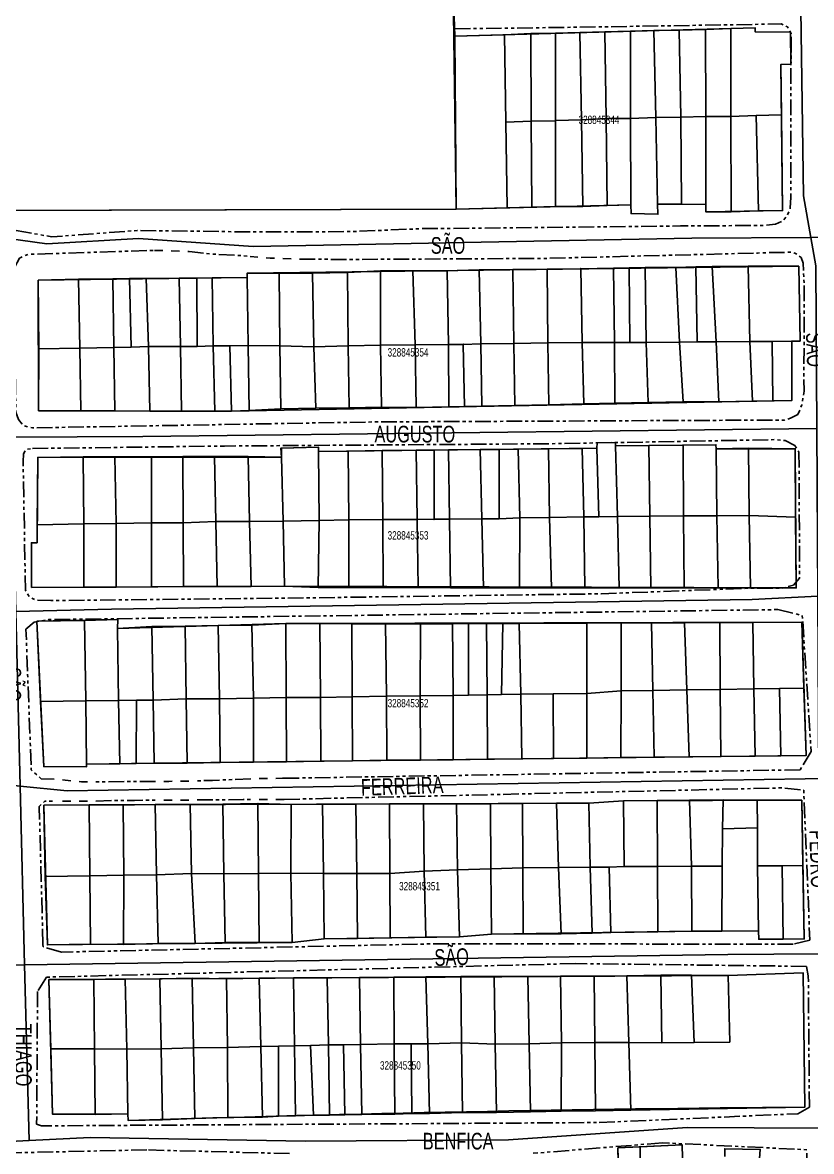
# Model space of a CAD drawing. Extents: x 203614 to 206284, y 4847494 to 4848495.
# Drawn here: x 204836.8 to 205025.8, y 4847964.4 to 4848234.8 of the extents above; entities that cross this region are included whole.
import ezdxf

# ---------------------------------------------------------------- set-up
doc = ezdxf.new("R2010")
doc.units = 0
doc.header["$LTSCALE"] = 1.5
doc.header["$MEASUREMENT"] = 0
doc.linetypes.add('PHANTOMX2', pattern=[5, 2.5, -0.5, 0.5, -0.5, 0.5, -0.5])
for name, color, linetype in [('CD-MALHA-LOTES', 40, 'CONTINUOUS'), ('CD_TXT_QUADRA', 7, 'CONTINUOUS'), ('RU-QUADRAS', 210, 'CONTINUOUS'), ('SV-EIXO-RUA-N-PAV', 6, 'CONTINUOUS'), ('SV-RUA-NAO-PAV-S-GUIA-C-GUIA', 7, 'PHANTOMX2'), ('SV-TXT-RUA-N-PAV-S-GUIA-C-GUIA', 7, 'CONTINUOUS')]:
    doc.layers.add(name, color=color, linetype=linetype)
doc.styles.add('ARIAL', font='ARIAL.TTF')

msp = doc.modelspace()

# ---------------------------------------------------------------- linework, layer by layer
at = {"layer": 'CD-MALHA-LOTES'}
for p, q in [((204939.99, 4848242.94), (204940.38, 4848231.6)), ((204988.09, 4848232.96), (204982.46, 4848232.78)), ((204988.09, 4848232.96), (204994.18, 4848232.99)), ((204988.52, 4848212.08), (204988.09, 4848232.96)), ((205000.43, 4848233.2), (204994.18, 4848232.99)), ((204994.18, 4848232.99), (204994.51, 4848212.17)), ((205006.54, 4848233.4), (205000.43, 4848233.2)), ((205000.43, 4848233.2), (205000.56, 4848212.35)), ((205006.52, 4848212.35), (205006.54, 4848233.4)), ((205012.34, 4848233.6), (205006.54, 4848233.4)), ((205012.37, 4848232.6), (205012.34, 4848233.6)), ((204952.28, 4848231.9), (204940.38, 4848231.6)), ((204940.38, 4848231.6), (204940.69, 4848190.13)), ((204958.57, 4848232.26), (204952.28, 4848231.9)), ((204952.59, 4848210.98), (204952.28, 4848231.9)), ((204964.54, 4848232.34), (204958.57, 4848232.26)), ((204958.57, 4848232.26), (204958.66, 4848211.2)), ((204970.34, 4848232.43), (204964.54, 4848232.34)), ((204964.54, 4848211.37), (204964.54, 4848232.34)), ((204976.36, 4848232.6), (204970.34, 4848232.43)), ((204970.34, 4848232.43), (204970.75, 4848211.51)), ((204982.46, 4848232.78), (204976.36, 4848232.6)), ((204976.36, 4848232.6), (204976.67, 4848211.83)), ((204982.46, 4848232.78), (204982.46, 4848211.9)), ((205020.79, 4848232.55), (205012.37, 4848232.6)), ((205020.94, 4848224.85), (205020.79, 4848232.55)), ((205018.53, 4848224.83), (205020.94, 4848224.85)), ((205018.67, 4848212.78), (205018.53, 4848224.83)), ((204952.59, 4848210.98), (204958.66, 4848211.2)), ((204964.54, 4848211.29), (204958.66, 4848211.2)), ((204958.66, 4848211.2), (204958.82, 4848190.65)), ((204970.75, 4848211.51), (204964.54, 4848211.37)), ((204964.54, 4848211.37), (204964.54, 4848211.29)), ((204964.54, 4848211.29), (204964.54, 4848190.76)), ((204976.67, 4848211.83), (204970.75, 4848211.51)), ((204971.03, 4848190.82), (204970.75, 4848211.51)), ((204976.67, 4848211.83), (204982.46, 4848211.9)), ((204976.87, 4848191.06), (204976.67, 4848211.83)), ((204982.46, 4848211.9), (204988.52, 4848212.08)), ((204982.46, 4848211.9), (204982.6, 4848191.16)), ((204994.51, 4848212.17), (204988.52, 4848212.08)), ((204988.52, 4848212.08), (204988.96, 4848191.38)), ((204994.51, 4848212.17), (205000.56, 4848212.35)), ((204994.69, 4848191.33), (204994.51, 4848212.17)), ((205000.56, 4848212.35), (205000.5, 4848191.25)), ((205000.56, 4848212.35), (205006.52, 4848212.35)), ((205006.52, 4848212.35), (205012.6, 4848212.61)), ((205006.59, 4848189.51), (205006.52, 4848212.35)), ((205018.67, 4848212.78), (205012.6, 4848212.61)), ((205012.6, 4848212.61), (205013.13, 4848189.73)), ((205018.94, 4848189.82), (205018.67, 4848212.78)), ((204952.95, 4848190.47), (204952.59, 4848210.98)), ((204940.69, 4848190.13), (204802.05, 4848189.76)), ((204940.69, 4848190.13), (204952.95, 4848190.47)), ((204958.82, 4848190.65), (204952.95, 4848190.47)), ((204958.82, 4848190.65), (204964.54, 4848190.76)), ((204964.54, 4848190.76), (204971.03, 4848190.82)), ((204971.03, 4848190.82), (204976.87, 4848191.06)), ((204982.6, 4848191.16), (204976.87, 4848191.06)), ((204982.6, 4848191.16), (204982.63, 4848189.08)), ((204988.96, 4848191.38), (204994.69, 4848191.33)), ((204989.05, 4848188.91), (204988.96, 4848191.38)), ((204994.69, 4848191.33), (205000.5, 4848191.25)), ((205000.5, 4848191.25), (205000.51, 4848189.51)), ((205013.13, 4848189.73), (205006.59, 4848189.51)), ((205013.13, 4848189.73), (205018.94, 4848189.82)), ((204982.63, 4848189.08), (204989.05, 4848188.91)), ((205000.51, 4848189.51), (205006.59, 4848189.51)), ((204982.2, 4848176.06), (204978.41, 4848176)), ((204986.01, 4848176.13), (204982.2, 4848176.06)), ((204982.32, 4848158.21), (204982.2, 4848176.06)), ((204993.35, 4848176.17), (204986.01, 4848176.13)), ((204986.01, 4848176.13), (204986.24, 4848158.24)), ((204998.13, 4848176.35), (204993.35, 4848176.17)), ((204994.2, 4848158.31), (204993.35, 4848176.17)), ((205002.07, 4848176.4), (204998.13, 4848176.35)), ((204998.13, 4848176.35), (204998.46, 4848158.34)), ((205010.7, 4848176.48), (205002.07, 4848176.4)), ((205002.07, 4848176.4), (205002.99, 4848158.38)), ((205022.81, 4848176.48), (205010.7, 4848176.48)), ((205011.06, 4848158.44), (205010.7, 4848176.48)), ((205023.1, 4848158.54), (205022.81, 4848176.48)), ((204850.19, 4848173.36), (204840.6, 4848173.12)), ((204858.48, 4848173.47), (204850.19, 4848173.36)), ((204850.56, 4848156.83), (204850.19, 4848173.36)), ((204862.42, 4848173.55), (204858.48, 4848173.47)), ((204858.68, 4848156.98), (204858.48, 4848173.47)), ((204862.84, 4848157.1), (204862.42, 4848173.55)), ((204866.42, 4848173.51), (204862.42, 4848173.55)), ((204874.35, 4848173.62), (204866.42, 4848173.51)), ((204867, 4848157.21), (204866.42, 4848173.51)), ((204878.54, 4848173.65), (204874.35, 4848173.62)), ((204874.63, 4848157.28), (204874.35, 4848173.62)), ((204882.26, 4848173.71), (204878.54, 4848173.65)), ((204878.64, 4848157.25), (204878.54, 4848173.65)), ((204882.26, 4848173.71), (204890.61, 4848173.8)), ((204882.53, 4848157.43), (204882.26, 4848173.71)), ((204898.33, 4848174.77), (204890.6, 4848174.79)), ((204890.6, 4848174.79), (204890.61, 4848173.8)), ((204890.61, 4848173.8), (204890.9, 4848157.49)), ((204906.31, 4848174.84), (204898.33, 4848174.77)), ((204898.33, 4848174.77), (204898.48, 4848157.43)), ((204914.66, 4848174.95), (204906.31, 4848174.84)), ((204906.61, 4848157.2), (204906.31, 4848174.84)), ((204922.58, 4848175.33), (204914.66, 4848174.95)), ((204914.86, 4848157.44), (204914.66, 4848174.95)), ((204930.31, 4848175.36), (204922.58, 4848175.33)), ((204922.58, 4848175.33), (204922.58, 4848157.53)), ((204930.9, 4848157.63), (204930.31, 4848175.36)), ((204938.59, 4848175.36), (204930.31, 4848175.36)), ((204946.2, 4848175.58), (204938.59, 4848175.36)), ((204938.59, 4848175.36), (204938.85, 4848157.72)), ((204954.3, 4848175.68), (204946.2, 4848175.58)), ((204946.2, 4848175.58), (204946.62, 4848157.87)), ((204962.5, 4848175.76), (204954.3, 4848175.68)), ((204954.3, 4848175.68), (204954.52, 4848157.94)), ((204970.58, 4848175.85), (204962.5, 4848175.76)), ((204962.5, 4848175.76), (204962.65, 4848158.09)), ((204978.41, 4848176), (204970.58, 4848175.85)), ((204970.93, 4848158.24), (204970.58, 4848175.85)), ((204978.41, 4848176), (204978.64, 4848158.18)), ((204840.6, 4848173.12), (204840.73, 4848156.72)), ((204867, 4848157.21), (204862.84, 4848157.1)), ((204874.63, 4848157.28), (204867, 4848157.21)), ((204867.33, 4848141.79), (204867, 4848157.21)), ((204874.89, 4848141.78), (204874.63, 4848157.28)), ((204878.64, 4848157.25), (204874.63, 4848157.28)), ((204882.53, 4848157.43), (204878.64, 4848157.25)), ((204882.88, 4848141.77), (204882.53, 4848157.43)), ((204886.52, 4848157.43), (204882.53, 4848157.43)), ((204890.9, 4848157.49), (204886.52, 4848157.43)), ((204886.89, 4848141.79), (204886.52, 4848157.43)), ((204891.1, 4848141.94), (204890.9, 4848157.49)), ((204898.48, 4848157.43), (204890.9, 4848157.49)), ((204898.72, 4848142.29), (204898.48, 4848157.43)), ((204906.61, 4848157.2), (204898.48, 4848157.43)), ((204906.61, 4848157.2), (204914.86, 4848157.44)), ((204907.13, 4848142.43), (204906.61, 4848157.2)), ((204914.86, 4848157.44), (204922.58, 4848157.53)), ((204915.09, 4848142.56), (204914.86, 4848157.44)), ((204930.9, 4848157.63), (204922.58, 4848157.53)), ((204922.58, 4848157.53), (204922.81, 4848142.69)), ((204938.85, 4848157.72), (204930.9, 4848157.63)), ((204930.9, 4848157.63), (204931.12, 4848142.61)), ((204942.43, 4848157.76), (204938.85, 4848157.72)), ((204938.95, 4848142.75), (204938.85, 4848157.72)), ((204946.62, 4848157.87), (204942.43, 4848157.76)), ((204942.43, 4848157.76), (204942.72, 4848142.9)), ((204946.62, 4848157.87), (204954.52, 4848157.94)), ((204946.62, 4848157.87), (204946.9, 4848142.93)), ((204962.65, 4848158.09), (204954.52, 4848157.94)), ((204954.75, 4848143.08), (204954.52, 4848157.94)), ((204970.93, 4848158.24), (204962.65, 4848158.09)), ((204962.91, 4848143.23), (204962.65, 4848158.09)), ((204971.28, 4848143.48), (204970.93, 4848158.24)), ((204970.93, 4848158.24), (204978.64, 4848158.18)), ((204978.64, 4848158.18), (204982.32, 4848158.21)), ((204978.76, 4848143.64), (204978.64, 4848158.18)), ((204982.32, 4848158.21), (204986.24, 4848158.24)), ((204986.24, 4848158.24), (204994.2, 4848158.31)), ((204986.24, 4848158.24), (204986.71, 4848143.81)), ((204994.2, 4848158.31), (204998.46, 4848158.34)), ((204995.12, 4848143.99), (204994.2, 4848158.31)), ((204998.46, 4848158.34), (205002.99, 4848158.38)), ((205002.99, 4848158.38), (205011.06, 4848158.44)), ((205003.69, 4848144.01), (205002.99, 4848158.38)), ((205016.42, 4848158.48), (205011.06, 4848158.44)), ((205011.06, 4848158.44), (205011.74, 4848144.16)), ((205021.13, 4848158.54), (205016.42, 4848158.48)), ((205016.42, 4848158.48), (205016.62, 4848144.24)), ((205021.18, 4848144.31), (205021.13, 4848158.54)), ((205021.13, 4848158.54), (205023.1, 4848158.54)), ((204840.73, 4848156.72), (204840.66, 4848141.86)), ((204850.56, 4848156.83), (204840.73, 4848156.72)), ((204858.68, 4848156.98), (204850.56, 4848156.83)), ((204850.78, 4848141.86), (204850.56, 4848156.83)), ((204858.68, 4848156.98), (204862.84, 4848157.1)), ((204858.9, 4848141.86), (204858.68, 4848156.98)), ((204971.28, 4848143.48), (204978.76, 4848143.64)), ((204978.76, 4848143.64), (204986.71, 4848143.81)), ((204986.71, 4848143.81), (204995.12, 4848143.99)), ((205003.69, 4848144.01), (204995.12, 4848143.99)), ((205011.74, 4848144.16), (205003.69, 4848144.01)), ((205011.74, 4848144.16), (205016.62, 4848144.24)), ((205016.62, 4848144.24), (205021.18, 4848144.31)), ((204840.66, 4848141.86), (204850.78, 4848141.86)), ((204850.78, 4848141.86), (204858.9, 4848141.86)), ((204858.9, 4848141.86), (204867.33, 4848141.79)), ((204867.33, 4848141.79), (204874.89, 4848141.78)), ((204874.89, 4848141.78), (204882.88, 4848141.77)), ((204882.88, 4848141.77), (204886.89, 4848141.79)), ((204886.89, 4848141.79), (204891.1, 4848141.94)), ((204891.1, 4848141.94), (204898.72, 4848142.29)), ((204898.72, 4848142.29), (204907.13, 4848142.43)), ((204907.13, 4848142.43), (204915.09, 4848142.56)), ((204915.09, 4848142.56), (204922.81, 4848142.69)), ((204922.81, 4848142.69), (204931.12, 4848142.61)), ((204931.12, 4848142.61), (204938.95, 4848142.75)), ((204938.95, 4848142.75), (204942.72, 4848142.9)), ((204942.72, 4848142.9), (204946.9, 4848142.93)), ((204946.9, 4848142.93), (204954.75, 4848143.08)), ((204954.75, 4848143.08), (204962.91, 4848143.23)), ((204962.91, 4848143.23), (204971.28, 4848143.48)), ((204907.7, 4848133.16), (204898.71, 4848132.86)), ((204898.71, 4848132.86), (204898.88, 4848130.77)), ((204907.73, 4848132.07), (204907.7, 4848133.16)), ((204970.87, 4848132.81), (204962.86, 4848132.72)), ((204974.42, 4848132.85), (204970.87, 4848132.81)), ((204971.3, 4848116.43), (204970.87, 4848132.81)), ((204974.49, 4848134.15), (204974.42, 4848132.85)), ((204974.86, 4848116.47), (204974.42, 4848132.85)), ((204978.86, 4848134.23), (204974.49, 4848134.15)), ((204978.89, 4848133.47), (204978.86, 4848134.23)), ((204986.85, 4848133.56), (204978.89, 4848133.47)), ((204978.89, 4848133.47), (204979.36, 4848116.55)), ((204995.09, 4848133.64), (204986.85, 4848133.56)), ((204986.85, 4848133.56), (204987.14, 4848116.62)), ((205002.97, 4848133.72), (204995.09, 4848133.64)), ((204995.15, 4848116.7), (204995.09, 4848133.64)), ((205002.98, 4848132.74), (205002.97, 4848133.72)), ((205010.78, 4848132.89), (205002.98, 4848132.74)), ((205010.78, 4848132.89), (205010.93, 4848116.78)), ((205021.94, 4848132.74), (205010.78, 4848132.89)), ((204840.36, 4848114.54), (204840.45, 4848130.68)), ((204840.45, 4848130.68), (204851.32, 4848130.78)), ((204858.91, 4848130.8), (204851.32, 4848130.78)), ((204851.32, 4848130.78), (204851.5, 4848114.79)), ((204867.7, 4848130.84), (204858.91, 4848130.8)), ((204859.22, 4848114.84), (204858.91, 4848130.8)), ((204875.23, 4848130.88), (204867.7, 4848130.84)), ((204867.71, 4848115.04), (204867.7, 4848130.84)), ((204875.31, 4848115.04), (204875.23, 4848130.88)), ((204882.82, 4848130.88), (204875.23, 4848130.88)), ((204883.14, 4848115.31), (204882.82, 4848130.88)), ((204890.91, 4848130.88), (204882.82, 4848130.88)), ((204891.23, 4848115.32), (204890.91, 4848130.88)), ((204898.88, 4848130.77), (204890.91, 4848130.88)), ((204899.24, 4848115.4), (204898.88, 4848130.77)), ((204914.82, 4848132.15), (204907.73, 4848132.07)), ((204907.73, 4848132.07), (204907.86, 4848115.55)), ((204914.82, 4848132.15), (204923, 4848132.29)), ((204914.99, 4848115.73), (204914.82, 4848132.15)), ((204931.13, 4848132.38), (204923, 4848132.29)), ((204923, 4848132.29), (204923.12, 4848115.78)), ((204935.43, 4848132.43), (204931.13, 4848132.38)), ((204931.37, 4848115.83), (204931.13, 4848132.38)), ((204938.89, 4848132.46), (204935.43, 4848132.43)), ((204935.43, 4848115.85), (204935.43, 4848132.43)), ((204946.48, 4848132.55), (204938.89, 4848132.46)), ((204939.13, 4848115.87), (204938.89, 4848132.46)), ((204951.02, 4848132.6), (204946.48, 4848132.55)), ((204946.48, 4848132.55), (204946.89, 4848115.92)), ((204955.58, 4848132.64), (204951.02, 4848132.6)), ((204951.02, 4848115.94), (204951.02, 4848132.6)), ((204962.86, 4848132.72), (204955.58, 4848132.64)), ((204955.98, 4848116.16), (204955.58, 4848132.64)), ((204963.07, 4848116.24), (204962.86, 4848132.72)), ((205002.98, 4848132.74), (205003.17, 4848116.69)), ((205022.06, 4848116.37), (205021.94, 4848132.74)), ((204979.36, 4848116.55), (204974.86, 4848116.47)), ((204979.36, 4848116.55), (204987.14, 4848116.62)), ((204979.36, 4848116.55), (204979.79, 4848099.44)), ((204987.14, 4848116.62), (204995.15, 4848116.7)), ((204987.14, 4848116.62), (204987.32, 4848099.43)), ((205003.17, 4848116.69), (204995.15, 4848116.7)), ((204995.15, 4848116.7), (204995.33, 4848099.43)), ((205003.17, 4848116.69), (205010.93, 4848116.78)), ((205003.17, 4848116.69), (205003.46, 4848099.42)), ((205010.93, 4848116.78), (205022.06, 4848116.37)), ((205011.23, 4848099.42), (205010.93, 4848116.78)), ((204840.36, 4848114.54), (204840.32, 4848110.23)), ((204851.5, 4848114.79), (204840.36, 4848114.54)), ((204859.22, 4848114.84), (204851.5, 4848114.79)), ((204851.53, 4848099.6), (204851.5, 4848114.79)), ((204859.22, 4848114.84), (204867.71, 4848115.04)), ((204859.22, 4848099.57), (204859.22, 4848114.84)), ((204867.72, 4848099.67), (204867.71, 4848115.04)), ((204867.71, 4848115.04), (204875.31, 4848115.04)), ((204875.31, 4848115.04), (204883.14, 4848115.31)), ((204875.39, 4848099.71), (204875.31, 4848115.04)), ((204883.14, 4848115.31), (204891.23, 4848115.32)), ((204883.44, 4848099.74), (204883.14, 4848115.31)), ((204891.23, 4848115.32), (204899.24, 4848115.4)), ((204891.6, 4848099.78), (204891.23, 4848115.32)), ((204907.86, 4848115.55), (204899.24, 4848115.4)), ((204899.57, 4848099.8), (204899.24, 4848115.4)), ((204907.63, 4848099.49), (204907.86, 4848115.55)), ((204907.86, 4848115.55), (204914.99, 4848115.73)), ((204923.12, 4848115.78), (204914.99, 4848115.73)), ((204914.99, 4848115.73), (204914.99, 4848099.48)), ((204923.12, 4848115.78), (204931.37, 4848115.83)), ((204923.23, 4848099.47), (204923.12, 4848115.78)), ((204931.37, 4848115.83), (204935.43, 4848115.85)), ((204931.6, 4848099.47), (204931.37, 4848115.83)), ((204935.43, 4848115.85), (204939.13, 4848115.87)), ((204946.89, 4848115.92), (204939.13, 4848115.87)), ((204939.36, 4848099.46), (204939.13, 4848115.87)), ((204946.89, 4848115.92), (204951.02, 4848115.94)), ((204947.3, 4848099.46), (204946.89, 4848115.92)), ((204951.02, 4848115.94), (204955.98, 4848116.16)), ((204955.98, 4848116.16), (204955.93, 4848099.45)), ((204955.98, 4848116.16), (204963.07, 4848116.24)), ((204963.07, 4848116.24), (204971.3, 4848116.43)), ((204963.07, 4848116.24), (204963.56, 4848099.45)), ((204974.86, 4848116.47), (204971.3, 4848116.43)), ((204971.3, 4848116.43), (204971.51, 4848099.44)), ((205022.19, 4848099.41), (205022.06, 4848116.37)), ((204840.32, 4848110.23), (204838.96, 4848110.23)), ((204838.96, 4848110.23), (204838.96, 4848099.53)), ((204838.96, 4848099.53), (204851.53, 4848099.6)), ((204851.53, 4848099.6), (204859.22, 4848099.57)), ((204859.22, 4848099.57), (204867.72, 4848099.67)), ((204867.72, 4848099.67), (204875.39, 4848099.71)), ((204875.39, 4848099.71), (204883.44, 4848099.74)), ((204883.44, 4848099.74), (204891.6, 4848099.78)), ((204891.6, 4848099.78), (204899.57, 4848099.8)), ((204899.57, 4848099.8), (204907.63, 4848099.49)), ((204907.63, 4848099.49), (204914.99, 4848099.48)), ((204914.99, 4848099.48), (204923.23, 4848099.47)), ((204923.23, 4848099.47), (204931.6, 4848099.47)), ((204931.6, 4848099.47), (204939.36, 4848099.46)), ((204939.36, 4848099.46), (204947.3, 4848099.46)), ((204955.93, 4848099.45), (204947.3, 4848099.46)), ((204955.93, 4848099.45), (204963.56, 4848099.45)), ((204963.56, 4848099.45), (204971.51, 4848099.44)), ((204971.51, 4848099.44), (204979.79, 4848099.44)), ((204979.79, 4848099.44), (204987.32, 4848099.43)), ((204987.32, 4848099.43), (204995.33, 4848099.43)), ((204995.33, 4848099.43), (205003.46, 4848099.42)), ((205003.46, 4848099.42), (205011.23, 4848099.42)), ((205011.23, 4848099.42), (205022.19, 4848099.41)), ((204840.21, 4848091.45), (204851.69, 4848091.64)), ((204841.14, 4848072.16), (204840.21, 4848091.45)), ((204859.63, 4848091.83), (204851.69, 4848091.64)), ((204851.69, 4848091.64), (204851.98, 4848072.35)), ((204859.54, 4848089.7), (204859.63, 4848091.83)), ((204867.76, 4848090.14), (204859.54, 4848089.7)), ((204859.54, 4848089.7), (204859.82, 4848072.44)), ((204875.79, 4848090.24), (204867.76, 4848090.14)), ((204867.76, 4848090.14), (204868.13, 4848072.53)), ((204875.79, 4848090.24), (204883.73, 4848090.42)), ((204876.02, 4848072.8), (204875.79, 4848090.24)), ((204891.73, 4848090.52), (204883.73, 4848090.42)), ((204883.73, 4848090.42), (204884.01, 4848072.81)), ((204899.93, 4848090.89), (204891.73, 4848090.52)), ((204892.13, 4848073), (204891.73, 4848090.52)), ((204899.98, 4848073.19), (204899.93, 4848090.89)), ((204908.05, 4848090.89), (204899.93, 4848090.89)), ((204908.24, 4848073.19), (204908.05, 4848090.89)), ((204915.71, 4848090.8), (204908.05, 4848090.89)), ((204915.8, 4848073.28), (204915.71, 4848090.8)), ((204923.82, 4848090.77), (204915.71, 4848090.8)), ((204923.82, 4848090.77), (204932.18, 4848090.8)), ((204924.02, 4848073.47), (204923.82, 4848090.77)), ((204932.13, 4848073.58), (204932.18, 4848090.8)), ((204932.18, 4848090.8), (204939.84, 4848090.84)), ((204943.67, 4848090.85), (204939.84, 4848090.84)), ((204939.84, 4848090.84), (204939.99, 4848073.66)), ((204943.66, 4848073.73), (204943.67, 4848090.85)), ((204947.98, 4848090.87), (204943.67, 4848090.85)), ((204951.91, 4848090.89), (204947.98, 4848090.87)), ((204947.98, 4848090.87), (204948.13, 4848073.8)), ((204951.55, 4848073.85), (204951.91, 4848090.89)), ((204955.8, 4848090.9), (204951.91, 4848090.89)), ((204972.05, 4848090.97), (204955.8, 4848090.9)), ((204956.25, 4848073.92), (204955.8, 4848090.9)), ((204972.05, 4848090.97), (204971.99, 4848074.13)), ((204980.29, 4848091.01), (204972.05, 4848090.97)), ((204980.29, 4848091.01), (204980.23, 4848074.74)), ((204987.5, 4848091.04), (204980.29, 4848091.01)), ((204995.41, 4848091.07), (204987.5, 4848091.04)), ((204987.84, 4848074.85), (204987.5, 4848091.04)), ((205003.87, 4848091.11), (204995.41, 4848091.07)), ((204995.97, 4848074.98), (204995.41, 4848091.07)), ((205011.77, 4848091.14), (205003.87, 4848091.11)), ((205003.98, 4848075.1), (205003.87, 4848091.11)), ((205023.52, 4848091.19), (205011.77, 4848091.14)), ((205012.05, 4848075.23), (205011.77, 4848091.14)), ((205024.05, 4848075.41), (205023.52, 4848091.19)), ((204908.24, 4848073.19), (204915.8, 4848073.28)), ((204915.8, 4848073.28), (204924.02, 4848073.47)), ((204915.88, 4848057.97), (204915.8, 4848073.28)), ((204932.13, 4848073.58), (204924.02, 4848073.47)), ((204924.11, 4848058.11), (204924.02, 4848073.47)), ((204939.99, 4848073.66), (204932.13, 4848073.58)), ((204932.18, 4848058.17), (204932.13, 4848073.58)), ((204939.96, 4848058.26), (204939.99, 4848073.66)), ((204939.99, 4848073.66), (204943.66, 4848073.73)), ((204943.66, 4848073.73), (204948.13, 4848073.8)), ((204948.13, 4848073.8), (204951.55, 4848073.85)), ((204948.13, 4848073.8), (204948.22, 4848058.4)), ((204951.55, 4848073.85), (204956.25, 4848073.92)), ((204963.96, 4848074.01), (204956.25, 4848073.92)), ((204956.25, 4848073.92), (204956.43, 4848058.45)), ((204971.99, 4848074.13), (204963.96, 4848074.01)), ((204964.05, 4848058.54), (204963.96, 4848074.01)), ((204980.23, 4848074.74), (204971.99, 4848074.13)), ((204972.05, 4848058.66), (204971.99, 4848074.13)), ((204980.23, 4848074.74), (204980.18, 4848058.75)), ((204980.23, 4848074.74), (204987.84, 4848074.85)), ((204987.84, 4848074.85), (204995.97, 4848074.98)), ((204988.18, 4848058.85), (204987.84, 4848074.85)), ((204995.97, 4848074.98), (205003.98, 4848075.1)), ((204996.53, 4848058.95), (204995.97, 4848074.98)), ((205003.98, 4848075.1), (205012.05, 4848075.23)), ((205004.1, 4848059.04), (205003.98, 4848075.1)), ((205018.17, 4848075.32), (205012.05, 4848075.23)), ((205012.05, 4848075.23), (205012.33, 4848059.14)), ((205024.05, 4848075.41), (205018.17, 4848075.32)), ((205018.49, 4848059.22), (205018.17, 4848075.32)), ((205024.59, 4848059.29), (205024.05, 4848075.41)), ((204851.98, 4848072.35), (204841.14, 4848072.16)), ((204841.14, 4848072.16), (204841.9, 4848056.61)), ((204859.82, 4848072.44), (204851.98, 4848072.35)), ((204851.98, 4848072.35), (204852.16, 4848057.17)), ((204864.12, 4848072.53), (204859.82, 4848072.44)), ((204859.82, 4848072.44), (204860.13, 4848057.29)), ((204864.12, 4848072.53), (204864.01, 4848057.34)), ((204868.13, 4848072.53), (204864.12, 4848072.53)), ((204876.02, 4848072.8), (204868.13, 4848072.53)), ((204868.32, 4848057.45), (204868.13, 4848072.53)), ((204884.01, 4848072.81), (204876.02, 4848072.8)), ((204876.26, 4848057.45), (204876.02, 4848072.8)), ((204884.01, 4848072.81), (204892.13, 4848073)), ((204884.16, 4848057.59), (204884.01, 4848072.81)), ((204892.13, 4848073), (204899.98, 4848073.19)), ((204892.19, 4848057.68), (204892.13, 4848073)), ((204899.98, 4848073.19), (204908.24, 4848073.19)), ((204899.98, 4848073.19), (204900.08, 4848057.78)), ((204908.33, 4848057.88), (204908.24, 4848073.19)), ((204852.15, 4848056.55), (204852.16, 4848057.17)), ((204852.16, 4848057.17), (204860.13, 4848057.29)), ((204860.13, 4848057.29), (204864.01, 4848057.34)), ((204864.01, 4848057.34), (204868.32, 4848057.45)), ((204868.32, 4848057.45), (204876.26, 4848057.45)), ((204876.26, 4848057.45), (204884.16, 4848057.59)), ((204884.16, 4848057.59), (204892.19, 4848057.68)), ((204900.08, 4848057.78), (204892.19, 4848057.68)), ((204900.08, 4848057.78), (204908.33, 4848057.88)), ((204908.33, 4848057.88), (204915.88, 4848057.97)), ((204915.88, 4848057.97), (204924.11, 4848058.11)), ((204924.11, 4848058.11), (204932.18, 4848058.17)), ((204932.18, 4848058.17), (204939.96, 4848058.26)), ((204948.22, 4848058.4), (204939.96, 4848058.26)), ((204956.43, 4848058.45), (204948.22, 4848058.4)), ((204956.43, 4848058.45), (204964.05, 4848058.54)), ((204964.05, 4848058.54), (204972.05, 4848058.66)), ((204972.05, 4848058.66), (204980.18, 4848058.75)), ((204980.18, 4848058.75), (204988.18, 4848058.85)), ((204988.18, 4848058.85), (204996.53, 4848058.95)), ((204996.53, 4848058.95), (205004.1, 4848059.04)), ((205004.1, 4848059.04), (205012.33, 4848059.14)), ((205012.33, 4848059.14), (205018.49, 4848059.22)), ((205018.49, 4848059.22), (205024.59, 4848059.29)), ((204841.9, 4848056.61), (204852.15, 4848056.55)), ((204852.81, 4848047.41), (204841.9, 4848047.34)), ((204841.9, 4848047.34), (204842.25, 4848030.31)), ((204860.91, 4848047.46), (204852.81, 4848047.41)), ((204852.95, 4848030.46), (204852.81, 4848047.41)), ((204868.58, 4848047.5), (204860.91, 4848047.46)), ((204861.06, 4848030.57), (204860.91, 4848047.46)), ((204876.99, 4848047.56), (204868.58, 4848047.5)), ((204868.95, 4848030.67), (204868.58, 4848047.5)), ((204884.79, 4848047.6), (204876.99, 4848047.56)), ((204877.34, 4848031), (204876.99, 4848047.56)), ((204893.23, 4848047.75), (204884.79, 4848047.6)), ((204884.79, 4848047.6), (204885.01, 4848030.89)), ((204901.16, 4848047.56), (204893.23, 4848047.75)), ((204893.23, 4848047.75), (204893.33, 4848031)), ((204901.14, 4848031.11), (204901.16, 4848047.56)), ((204908.72, 4848047.61), (204901.16, 4848047.56)), ((204916.7, 4848047.62), (204908.72, 4848047.61)), ((204908.72, 4848047.61), (204908.92, 4848031)), ((204916.7, 4848047.62), (204924.73, 4848047.66)), ((204916.95, 4848031), (204916.7, 4848047.62)), ((204932.87, 4848047.71), (204924.73, 4848047.66)), ((204924.73, 4848047.66), (204924.79, 4848031)), ((204940.8, 4848047.72), (204932.87, 4848047.71)), ((204933.02, 4848031.55), (204932.87, 4848047.71)), ((204941, 4848031.89), (204940.8, 4848047.72)), ((204940.8, 4848047.72), (204948.98, 4848047.71)), ((204956.59, 4848047.76), (204948.98, 4848047.71)), ((204948.98, 4848047.71), (204949.04, 4848032.12)), ((204964.74, 4848047.81), (204956.59, 4848047.76)), ((204956.66, 4848032.39), (204956.59, 4848047.76)), ((204972.49, 4848047.86), (204964.74, 4848047.81)), ((204965.24, 4848032.44), (204964.74, 4848047.81)), ((204980.79, 4848048.41), (204972.49, 4848047.86)), ((204972.81, 4848032.5), (204972.49, 4848047.86)), ((204988.91, 4848048.46), (204980.79, 4848048.41)), ((204980.79, 4848048.41), (204981, 4848032.66)), ((204996.6, 4848048.58), (204988.91, 4848048.46)), ((204988.98, 4848032.64), (204988.91, 4848048.46)), ((205004.65, 4848048.66), (204996.6, 4848048.58)), ((204997.14, 4848032.73), (204996.6, 4848048.58)), ((205004.65, 4848048.66), (205004.56, 4848041.72)), ((205012.81, 4848048.56), (205004.65, 4848048.66)), ((205012.9, 4848041.91), (205012.81, 4848048.56)), ((205012.81, 4848048.56), (205023.52, 4848048.54)), ((205023.52, 4848048.54), (205023.79, 4848032.88)), ((205004.48, 4848032.73), (205004.56, 4848041.72)), ((205004.56, 4848041.72), (205012.9, 4848041.91)), ((205012.94, 4848032.81), (205012.9, 4848041.91)), ((204988.98, 4848032.64), (204997.14, 4848032.73)), ((204997.22, 4848017.17), (204997.14, 4848032.73)), ((205004.48, 4848032.73), (204997.14, 4848032.73)), ((205004.37, 4848017.2), (205004.48, 4848032.73)), ((205018.79, 4848032.81), (205012.94, 4848032.81)), ((205012.94, 4848032.81), (205013.12, 4848017.29)), ((205023.79, 4848032.88), (205018.79, 4848032.81)), ((205018.79, 4848032.81), (205019.03, 4848015.25)), ((205024.1, 4848015.32), (205023.79, 4848032.88)), ((204852.95, 4848030.46), (204842.25, 4848030.31)), ((204842.25, 4848030.31), (204842.77, 4848013.9)), ((204861.06, 4848030.57), (204852.95, 4848030.46)), ((204853.07, 4848014.06), (204852.95, 4848030.46)), ((204860.98, 4848013.99), (204861.06, 4848030.57)), ((204868.95, 4848030.67), (204861.06, 4848030.57)), ((204877.34, 4848031), (204868.95, 4848030.67)), ((204869.34, 4848014.23), (204868.95, 4848030.67)), ((204878.17, 4848014.23), (204877.34, 4848031)), ((204885.01, 4848030.89), (204877.34, 4848031)), ((204885.01, 4848030.89), (204893.33, 4848031)), ((204885.37, 4848014.47), (204885.01, 4848030.89)), ((204893.33, 4848031), (204901.14, 4848031.11)), ((204893.54, 4848014.48), (204893.33, 4848031)), ((204908.92, 4848031), (204901.14, 4848031.11)), ((204901.14, 4848031.11), (204901.39, 4848014.47)), ((204908.92, 4848031), (204916.95, 4848031)), ((204909.08, 4848015.32), (204908.92, 4848031)), ((204917.07, 4848015.45), (204916.95, 4848031)), ((204924.79, 4848031), (204916.95, 4848031)), ((204924.79, 4848031), (204933.02, 4848031.55)), ((204924.9, 4848015.58), (204924.79, 4848031)), ((204933.02, 4848031.55), (204941, 4848031.89)), ((204933.48, 4848015.73), (204933.02, 4848031.55)), ((204949.04, 4848032.12), (204941, 4848031.89)), ((204941.49, 4848015.86), (204941, 4848031.89)), ((204949.04, 4848032.12), (204956.66, 4848032.39)), ((204949.19, 4848016.48), (204949.04, 4848032.12)), ((204956.66, 4848032.39), (204965.24, 4848032.44)), ((204956.76, 4848016.54), (204956.66, 4848032.39)), ((204965.24, 4848032.44), (204972.81, 4848032.5)), ((204965.86, 4848016.55), (204965.24, 4848032.44)), ((204977.38, 4848032.54), (204972.81, 4848032.5)), ((204973.27, 4848016.72), (204972.81, 4848032.5)), ((204981, 4848032.66), (204977.38, 4848032.54)), ((204977.8, 4848016.85), (204977.38, 4848032.54)), ((204981, 4848032.66), (204988.98, 4848032.64)), ((204988.98, 4848032.64), (204989.07, 4848017)), ((204949.19, 4848016.48), (204956.76, 4848016.54)), ((204956.76, 4848016.54), (204965.86, 4848016.55)), ((204965.86, 4848016.55), (204973.27, 4848016.72)), ((204973.27, 4848016.72), (204977.8, 4848016.85)), ((204977.8, 4848016.85), (204989.07, 4848017)), ((204989.07, 4848017), (204997.22, 4848017.17)), ((204997.22, 4848017.17), (205004.37, 4848017.2)), ((205013.12, 4848017.29), (205004.37, 4848017.2)), ((205013.12, 4848017.29), (205013.2, 4848015.25)), ((204842.77, 4848013.9), (204853.07, 4848014.06)), ((204853.07, 4848014.06), (204860.98, 4848013.99)), ((204860.98, 4848013.99), (204869.34, 4848014.23)), ((204869.34, 4848014.23), (204878.17, 4848014.23)), ((204878.17, 4848014.23), (204885.37, 4848014.47)), ((204885.37, 4848014.47), (204893.54, 4848014.48)), ((204893.54, 4848014.48), (204901.39, 4848014.47)), ((204901.39, 4848014.47), (204909.08, 4848015.32)), ((204909.08, 4848015.32), (204917.07, 4848015.45)), ((204917.07, 4848015.45), (204924.9, 4848015.58)), ((204924.9, 4848015.58), (204933.48, 4848015.73)), ((204933.48, 4848015.73), (204941.49, 4848015.86)), ((204941.49, 4848015.86), (204949.19, 4848016.48)), ((205013.2, 4848015.25), (205019.03, 4848015.25)), ((205019.03, 4848015.25), (205024.1, 4848015.32)), ((204861.41, 4848005.72), (204853.9, 4848005.59)), ((204861.41, 4848005.72), (204869.7, 4848005.78)), ((204861.78, 4847988.88), (204861.41, 4848005.72)), ((204877.46, 4848005.94), (204869.7, 4848005.78)), ((204869.7, 4848005.78), (204870.05, 4847989.03)), ((204877.8, 4847989.21), (204877.46, 4848005.94)), ((204885.71, 4848005.79), (204877.46, 4848005.94)), ((204893.48, 4848005.9), (204885.71, 4848005.79)), ((204885.9, 4847989.34), (204885.71, 4848005.79)), ((204901.77, 4848005.99), (204893.48, 4848005.9)), ((204893.88, 4847989.54), (204893.48, 4848005.9)), ((204909.78, 4848006.02), (204901.77, 4848005.99)), ((204901.95, 4847989.72), (204901.77, 4848005.99)), ((204917.53, 4848006.08), (204909.78, 4848006.02)), ((204910.11, 4847989.91), (204909.78, 4848006.02)), ((204925.8, 4848006.16), (204917.53, 4848006.08)), ((204917.53, 4848006.08), (204917.78, 4847990.03)), ((204933.46, 4848006.22), (204925.8, 4848006.16)), ((204925.88, 4847990.22), (204925.8, 4848006.16)), ((204941.82, 4848006.28), (204933.46, 4848006.22)), ((204933.92, 4847990.22), (204933.46, 4848006.22)), ((204942.02, 4847990.43), (204941.82, 4848006.28)), ((204949.79, 4848006.28), (204941.82, 4848006.28)), ((204957.92, 4848006.33), (204949.79, 4848006.28)), ((204949.79, 4848006.28), (204950.08, 4847990.07)), ((204965.73, 4848006.37), (204957.92, 4848006.33)), ((204958.21, 4847990.15), (204957.92, 4848006.33)), ((204973.82, 4848006.41), (204965.73, 4848006.37)), ((204965.73, 4848006.37), (204965.92, 4847990.41)), ((204981.59, 4848006.47), (204973.82, 4848006.41)), ((204973.82, 4848006.41), (204973.95, 4847990.47)), ((204989.76, 4848006.6), (204981.59, 4848006.47)), ((204981.59, 4848006.47), (204982.11, 4847990.54)), ((204997.11, 4848006.66), (204989.76, 4848006.6)), ((204989.76, 4848006.6), (204989.99, 4847990.46)), ((205005.9, 4848006.53), (204997.11, 4848006.66)), ((204997.11, 4848006.66), (204997.76, 4847990.54)), ((205005.9, 4848006.53), (205023.87, 4848007.16)), ((205006.3, 4847990.62), (205005.9, 4848006.53)), ((205023.87, 4848007.16), (205024.25, 4847975)), ((204843.11, 4848005.63), (204853.9, 4848005.59)), ((204843.56, 4847989.03), (204843.11, 4848005.63)), ((204853.9, 4848005.59), (204854.07, 4847989.03)), ((204893.88, 4847989.54), (204885.9, 4847989.34)), ((204893.88, 4847989.54), (204898.12, 4847989.66)), ((204894.3, 4847972.65), (204893.88, 4847989.54)), ((204901.95, 4847989.72), (204898.12, 4847989.66)), ((204898.12, 4847989.66), (204898.17, 4847972.9)), ((204905.8, 4847989.8), (204901.95, 4847989.72)), ((204902.24, 4847972.97), (204901.95, 4847989.72)), ((204910.11, 4847989.91), (204905.8, 4847989.8)), ((204906.53, 4847973.09), (204905.8, 4847989.8)), ((204913.76, 4847989.97), (204910.11, 4847989.91)), ((204910.37, 4847973.1), (204910.11, 4847989.91)), ((204917.78, 4847990.03), (204913.76, 4847989.97)), ((204914.07, 4847973.17), (204913.76, 4847989.97)), ((204917.78, 4847990.03), (204925.88, 4847990.22)), ((204918.13, 4847973.23), (204917.78, 4847990.03)), ((204926.05, 4847973.34), (204925.88, 4847990.22)), ((204929.9, 4847990.22), (204925.88, 4847990.22)), ((204930.13, 4847973.53), (204929.9, 4847990.22)), ((204933.92, 4847990.22), (204929.9, 4847990.22)), ((204942.02, 4847990.43), (204933.92, 4847990.22)), ((204934.34, 4847973.53), (204933.92, 4847990.22)), ((204942.25, 4847973.72), (204942.02, 4847990.43)), ((204942.02, 4847990.43), (204950.08, 4847990.07)), ((204958.21, 4847990.15), (204950.08, 4847990.07)), ((204950.08, 4847990.07), (204950.38, 4847973.77)), ((204958.21, 4847990.15), (204965.92, 4847990.41)), ((204958.51, 4847973.91), (204958.21, 4847990.15)), ((204965.92, 4847990.41), (204965.86, 4847974.04)), ((204973.95, 4847990.47), (204965.92, 4847990.41)), ((204973.95, 4847990.47), (204982.11, 4847990.54)), ((204973.95, 4847990.47), (204974.07, 4847974.16)), ((204982.11, 4847990.54), (204989.99, 4847990.46)), ((204982.59, 4847974.31), (204982.11, 4847990.54)), ((204989.99, 4847990.46), (204997.76, 4847990.54)), ((204997.76, 4847990.54), (205006.3, 4847990.62)), ((204854.07, 4847989.03), (204843.56, 4847989.03)), ((204843.56, 4847989.03), (204844.01, 4847973.31)), ((204854.19, 4847973.29), (204854.07, 4847989.03)), ((204854.07, 4847989.03), (204861.78, 4847988.88)), ((204870.05, 4847989.03), (204861.78, 4847988.88)), ((204861.78, 4847988.88), (204862.06, 4847973.39)), ((204877.8, 4847989.21), (204870.05, 4847989.03)), ((204870.34, 4847971.97), (204870.05, 4847989.03)), ((204877.8, 4847989.21), (204885.9, 4847989.34)), ((204878.11, 4847972.27), (204877.8, 4847989.21)), ((204885.9, 4847989.34), (204886, 4847972.57)), ((204844.01, 4847973.31), (204854.19, 4847973.29)), ((204854.19, 4847973.29), (204862.06, 4847973.39)), ((204862.06, 4847973.39), (204862.14, 4847971.82)), ((204914.07, 4847973.17), (204918.13, 4847973.23)), ((204918.13, 4847973.23), (204926.05, 4847973.34)), ((204926.05, 4847973.34), (204930.13, 4847973.53)), ((204930.13, 4847973.53), (204934.34, 4847973.53)), ((204934.34, 4847973.53), (204942.25, 4847973.72)), ((204942.25, 4847973.72), (204950.38, 4847973.77)), ((204950.38, 4847973.77), (204958.51, 4847973.91)), ((204958.51, 4847973.91), (204965.86, 4847974.04)), ((204965.86, 4847974.04), (204974.07, 4847974.16)), ((204974.07, 4847974.16), (204982.59, 4847974.31)), ((205024.25, 4847975), (204982.59, 4847974.31)), ((204862.14, 4847971.82), (204870.34, 4847971.97)), ((204870.34, 4847971.97), (204878.11, 4847972.27)), ((204886, 4847972.57), (204878.11, 4847972.27)), ((204886, 4847972.57), (204894.3, 4847972.65)), ((204898.17, 4847972.9), (204894.3, 4847972.65)), ((204898.17, 4847972.9), (204902.24, 4847972.97)), ((204902.24, 4847972.97), (204906.53, 4847973.09)), ((204906.53, 4847973.09), (204910.37, 4847973.1)), ((204910.37, 4847973.1), (204914.07, 4847973.17)), ((204984.78, 4847965.49), (204979.47, 4847965.25)), ((204979.47, 4847965.25), (204979.54, 4847962.76)), ((204994.9, 4847965.97), (204984.78, 4847965.49)), ((204984.78, 4847965.49), (204984.91, 4847960.16)), ((204994.95, 4847962.91), (204994.9, 4847965.97)), ((205013.58, 4847964.88), (205005.05, 4847965.07)), ((205005.05, 4847965.07), (205005.11, 4847963.23)), ((205013.4, 4847962.71), (205013.58, 4847964.88))]:
    msp.add_line(p, q, dxfattribs=at)
for p in [(204970.58, 4848175.85), (204867, 4848157.21), (204867, 4848157.21), (204867, 4848157.21), (204867, 4848157.21), (204890.9, 4848157.49), (204906.61, 4848157.2), (204906.61, 4848157.2), (204914.86, 4848157.44), (204922.58, 4848157.53), (204938.85, 4848157.72), (204942.43, 4848157.76), (204946.62, 4848157.87), (204946.62, 4848157.87), (204954.52, 4848157.94), (204954.52, 4848157.94), (204962.65, 4848158.09), (204962.65, 4848158.09), (204970.93, 4848158.24), (204978.64, 4848158.18), (204978.64, 4848158.18), (204978.64, 4848158.18), (204986.24, 4848158.24), (204986.24, 4848158.24), (205011.06, 4848158.44), (205011.06, 4848158.44), (204850.56, 4848156.83), (204850.56, 4848156.83), (204858.68, 4848156.98), (204862.84, 4848157.1), (204862.84, 4848157.1), (204867.33, 4848141.79), (204971.28, 4848143.48), (204898.71, 4848132.86), (204979.36, 4848116.55), (204935.43, 4848115.85), (204971.99, 4848074.13), (204971.99, 4848074.13), (204893.23, 4848047.75), (205012.94, 4848032.81), (204965.24, 4848032.44), (204965.24, 4848032.44), (204972.81, 4848032.5), (204972.81, 4848032.5), (204973.27, 4848016.72), (204869.34, 4848014.23), (204869.34, 4848014.23), (204933.46, 4848006.22), (204933.46, 4848006.22), (204854.07, 4847989.03), (204854.07, 4847989.03)]:
    msp.add_point(p, dxfattribs=at)
at = {"layer": 'RU-QUADRAS', "color": 6, "linetype": 'Continuous'}
for points in [[(204563.58, 4848178.11), (204637.07, 4848340.78), (204670.21, 4848412.02), (204939.02, 4848418.02), (204939.99, 4848242.94), (204940.69, 4848190.13), (204802.05, 4848189.76)], [(204940.38, 4848231.6), (205012.34, 4848233.6), (205012.37, 4848232.6), (205020.79, 4848232.55), (205020.94, 4848224.85), (205018.53, 4848224.83), (205018.94, 4848189.82), (205000.51, 4848189.51), (205000.5, 4848191.25), (204988.96, 4848191.38), (204989.05, 4848188.91), (204982.63, 4848189.08), (204982.6, 4848191.16), (204940.69, 4848190.13)], [(204840.6, 4848173.12), (204890.61, 4848173.8), (204890.6, 4848174.79), (205022.81, 4848176.48), (205023.1, 4848158.54), (205021.13, 4848158.54), (205021.18, 4848144.31), (204886.89, 4848141.79), (204840.66, 4848141.86)], [(204838.96, 4848099.53), (204838.96, 4848110.23), (204840.32, 4848110.23), (204840.45, 4848130.68), (204898.88, 4848130.77), (204898.85, 4848132.9), (204907.7, 4848133.16), (204907.73, 4848132.07), (204974.42, 4848132.85), (204974.49, 4848134.15), (204978.86, 4848134.23), (204978.89, 4848133.47), (205002.97, 4848133.72), (205002.98, 4848132.74), (205021.94, 4848132.74), (205022.19, 4848099.41), (204899.57, 4848099.8)], [(204840.21, 4848091.45), (204859.63, 4848091.83), (204859.54, 4848089.7), (204899.93, 4848090.89), (205023.52, 4848091.19), (205024.59, 4848059.29), (204868.32, 4848057.45), (204852.16, 4848057.17), (204852.15, 4848056.55), (204841.9, 4848056.61)], [(204841.9, 4848047.34), (204972.49, 4848047.86), (204980.79, 4848048.41), (205023.52, 4848048.54), (205024.1, 4848015.32), (205013.2, 4848015.25), (205013.12, 4848017.29), (204997.22, 4848017.17), (204949.19, 4848016.48), (204941.49, 4848015.86), (204909.08, 4848015.32), (204901.39, 4848014.47), (204842.77, 4848013.9)]]:
    msp.add_lwpolyline(points, close=True, dxfattribs=at)
msp.add_lwpolyline([(204843.11, 4848005.63), (205005.9, 4848006.53), (205023.87, 4848007.16), (205024.25, 4847975, 0.006189443), (204862.14, 4847971.82), (204862.06, 4847973.39), (204844.01, 4847973.31)], format="xyb", close=True, dxfattribs=at)
for points in [[(204979.57, 4847961.98), (204979.47, 4847965.25), (204994.9, 4847965.97), (204994.95, 4847962.91)], [(205005.11, 4847963.23), (205005.05, 4847965.07), (205013.58, 4847964.88), (205013.4, 4847962.71)]]:
    msp.add_lwpolyline(points, dxfattribs=at)
at = {"layer": 'SV-EIXO-RUA-N-PAV', "flags": 128}
for points in [[(205028.110942, 4847960.266197), (205028.160556, 4847970.01914), (205028.046455, 4847980.09811), (205027.856195, 4848011.77628), (205027.604211, 4848053.731757), (205027.341935, 4848097.400672), (205027.100655, 4848137.573817), (205026.866692, 4848176.528656), (205025.670889, 4848183.344732), (205023.917284, 4848193.34028), (205023.282029, 4848237.863959), (205022.762144, 4848274.301518), (205022.147639, 4848317.362869), (205022.887982, 4848321.157123), (205024.507166, 4848329.455441), (205023.382401, 4848374.044839), (205022.107493, 4848424.58643)], [(205116.317399, 4848183.734426), (205025.670889, 4848183.344732), (204997.211251, 4848183.222383), (204892.109379, 4848181.176604), (204864.61923, 4848183.094522), (204842.627111, 4848181.81591), (204832.931777, 4848183.221031), (204824.982271, 4848184.373133), (204809.638932, 4848184.373133), (204795.318482, 4848183.094522), (204771.152723, 4848181.048743), (204745.836214, 4848180.793021), (204708.245033, 4848179.258687), (204681.905635, 4848178.235798), (204658.634904, 4848177.468631), (204636.979423, 4848176.422692)], [(204832.931777, 4848183.221031), (204834.134336, 4848135.494469), (204835.186221, 4848093.747793), (204836.239709, 4848051.937472), (204837.319294, 4848009.091445), (204838.37939, 4847967.018903)], [(205027.100655, 4848137.573817), (204865.642119, 4848135.721962), (204834.134336, 4848135.494469), (204796.21351, 4848135.977685), (204698.783308, 4848134.699073), (204674.74541, 4848133.612253), (204662.342878, 4848135.146587), (204657.356292, 4848135.274448), (204652.753291, 4848134.507281), (204647.894567, 4848133.867976), (204642.78012, 4848133.22867)], [(205129.523234, 4848097.399761), (205062.804025, 4848096.340726), (205031.605903, 4848097.619337), (205027.341935, 4848097.400672), (205011.659562, 4848096.596448), (204858.098311, 4848094.294947), (204835.186221, 4848093.747793), (204729.597847, 4848091.226279), (204643.443703, 4848088.415104)], [(204646.09817, 4848048.893042), (204832.014635, 4848052.356487), (204836.239709, 4848051.937472), (204847.485835, 4848050.822153), (205024.317817, 4848053.635099), (205027.604211, 4848053.731757), (205033.012375, 4848053.890821), (205136.280827, 4848055.958775)], [(204646.393111, 4848008.191217), (204656.333403, 4848006.965776), (204814.497656, 4848008.755832), (204837.319294, 4848009.091445), (205005.777949, 4848011.568778), (205027.856195, 4848011.77628), (205143.048335, 4848012.858913)], [(204636.94, 4847962.16), (204644.993902, 4847962.480581), (204661.435089, 4847963.360222), (204689.749402, 4847964.834926), (204824.832271, 4847966.309629), (204838.37939, 4847967.018903), (204852.999113, 4847967.784333), (204904.613746, 4847966.899511), (204953.278972, 4847967.194452), (204996.045382, 4847970.143859), (205028.160556, 4847970.01914), (205071.992628, 4847969.848918), (205144.93514, 4847971.428901), (205194.540514, 4847972.503385), (205235.931599, 4847972.884131), (205299.244484, 4847973.093267), (205335.300992, 4847973.445038), (205450.401624, 4847974.567971), (205470.623291, 4847974.631262), (205547.783096, 4847974.872764)]]:
    msp.add_lwpolyline(points, dxfattribs=at)
at = {"layer": 'SV-RUA-NAO-PAV-S-GUIA-C-GUIA'}
for p, q in [((204969.29373, 4848009.427245), (204842.58507, 4848006.165011)), ((205024.631275, 4848008.746866), (204969.29373, 4848009.427245)), ((205025.084861, 4848006.478933), (205024.631275, 4848008.746866)), ((204842.58507, 4848006.165011), (204840.413514, 4848002.749624)), ((205025.351831, 4847975.009088), (205025.084861, 4848006.478933)), ((204974.963561, 4847971.325985), (205022.563945, 4847973.440669)), ((205022.563945, 4847973.440669), (205025.351831, 4847975.009088))]:
    msp.add_line(p, q, dxfattribs=at)
at = {"layer": 'SV-RUA-NAO-PAV-S-GUIA-C-GUIA', "flags": 128}
for points in [[(204940.368317, 4848233.349179), (204969.930694, 4848233.730225), (205018.620028, 4848234.513516), (205020.102706, 4848233.807478), (205020.94995, 4848232.254197), (205020.910754, 4848192.984167), (205020.773441, 4848190.35089), (205020.067404, 4848188.6564), (205019.078952, 4848187.385533), (205017.243255, 4848186.538289), (205013.965539, 4848186.236935), (204994.456279, 4848186.113178), (204932.078838, 4848185.467367), (204915.876348, 4848184.764302), (204890.2133, 4848184.701556), (204864.24664, 4848185.037073), (204843.849095, 4848183.507018), (204833.527724, 4848185.342444), (204817.760271, 4848186.392968), (204810.207119, 4848186.295031), (204795.267799, 4848184.149292), (204759.607808, 4848183.122703), (204710.102948, 4848180.65765), (204672.597716, 4848178.969048), (204649.287084, 4848178.771153), (204636.98321, 4848178.122076)], [(205024.095614, 4848171.844348), (205024.039339, 4848149.483401), (205024.064491, 4848146.582186), (205023.548043, 4848143.268119), (205022.611615, 4848140.979072), (205020.842806, 4848140.042644), (205019.38614, 4848139.626453), (204921.274216, 4848139.176936), (204839.175722, 4848137.753597), (204836.990723, 4848138.273835), (204835.8462, 4848139.730501), (204835.221914, 4848141.49931), (204834.701676, 4848174.01418), (204834.909771, 4848176.199179), (204836.054295, 4848178.384179), (204838.135246, 4848179.320607), (204868.413447, 4848180.267363)], [(204868.413447, 4848180.267363), (204870.414118, 4848180.206524)], [(204872.414788, 4848180.145685), (204874.415459, 4848180.084845)], [(204876.416129, 4848180.024006), (204876.746785, 4848180.013951), (204882.104964, 4848179.397633), (204888.761591, 4848179.03967), (204893.186179, 4848178.676747)], [(204903.191664, 4848178.148842), (204903.577292, 4848178.133179), (204916.584333, 4848178.115642), (204962.106374, 4848178.354388), (205012.922259, 4848179.627189), (205016.222959, 4848179.748175), (205018.173885, 4848179.76055), (205020.842806, 4848179.840845), (205021.883282, 4848179.63275), (205023.339948, 4848178.592274), (205023.860186, 4848177.239655), (205024.095614, 4848171.844348)], [(204895.187834, 4848178.512563), (204896.120719, 4848178.436044), (204897.189068, 4848178.392651)], [(204899.189933, 4848178.311381), (204901.190799, 4848178.230112)], [(205022.840477, 4848131.967503), (205023.001793, 4848101.779144), (205021.566413, 4848100.044306), (205018.771154, 4848099.326242), (205011.140369, 4848099.334026), (204975.459698, 4848098.000998), (204907.831932, 4848097.071764), (204843.604046, 4848096.364191), (204839.917681, 4848096.463427), (204838.436241, 4848097.261125), (204837.524586, 4848098.856522), (204836.954802, 4848129.624879), (204837.068759, 4848131.562146), (204837.638543, 4848132.587758), (204839.20545, 4848132.815672)], [(204839.20545, 4848132.815672), (204885.205208, 4848133.395502), (204962.941673, 4848133.938648), (205017.411894, 4848134.934489), (205019.565083, 4848134.698029), (205021.876149, 4848133.562144), (205022.840477, 4848131.967503)], [(204837.635401, 4848089.494963), (204839.614805, 4848091.215103), (204843.093247, 4848091.808795), (205017.764888, 4848094.217442)], [(205017.764888, 4848094.217442), (205023.648703, 4848092.808117), (205025.76343, 4848060.252071)], [(204844.379162, 4848053.569248), (204841.285913, 4848053.682652), (204838.911179, 4848055.792204), (204837.635401, 4848089.494963)], [(205025.76343, 4848060.252071), (205023.100309, 4848055.833092)], [(205023.100309, 4848055.833092), (204899.515404, 4848053.808955)], [(204848.379162, 4848053.202361), (204846.379162, 4848053.407649)], [(204852.379162, 4848052.949268), (204850.934192, 4848052.940102), (204850.379162, 4848052.997073)], [(204868.652916, 4848053.052501), (204866.391529, 4848053.038156), (204861.389155, 4848053.006423), (204856.336757, 4848052.974373), (204854.379162, 4848052.961955)], [(204872.652916, 4848053.085578), (204871.844118, 4848053.072744), (204870.652916, 4848053.065188)], [(204876.652916, 4848053.14905), (204874.652916, 4848053.117314)], [(204891.515404, 4848053.650876), (204887.698609, 4848053.523483), (204882.347803, 4848053.289445), (204878.652916, 4848053.195616)], [(204895.515404, 4848053.742504), (204893.515404, 4848053.712722)], [(204899.515404, 4848053.808955), (204899.102288, 4848053.795917), (204897.515404, 4848053.772287)], [(204899.515404, 4848048.746145), (205018.985633, 4848051.504953), (205023.992778, 4848050.986455), (205025.455121, 4848015.028697)], [(204841.710039, 4848013.972019), (204840.82612, 4848047.019949), (204842.128763, 4848048.322591), (204844.379162, 4848048.318828)], [(204846.379162, 4848048.315485), (204848.379162, 4848048.312141)], [(204850.379162, 4848048.308797), (204852.379162, 4848048.305453)], [(204854.379162, 4848048.338363), (204858.426759, 4848048.485499), (204863.679252, 4848048.518818), (204868.652916, 4848048.550369)], [(204870.652916, 4848048.563055), (204872.652916, 4848048.575742)], [(204874.652916, 4848048.588429), (204876.652916, 4848048.601116)], [(204878.652916, 4848048.613804), (204879.586803, 4848048.619728), (204884.639201, 4848048.651778), (204889.6916, 4848048.683827), (204891.515404, 4848048.695396)], [(204893.515404, 4848048.708084), (204895.144188, 4848048.718416), (204895.515404, 4848048.720771)], [(204897.515404, 4848048.733458), (204899.515404, 4848048.746145)], [(204846.166654, 4848012.162577), (204841.771834, 4848013.413287), (204841.710039, 4848013.972019)], [(205021.453528, 4848014.06225), (204936.215363, 4848014.162462), (204846.166654, 4848012.162577)], [(205025.455121, 4848015.028697), (205021.453528, 4848014.06225)], [(204840.413514, 4848002.749624), (204840.195876, 4847970.969072)], [(204840.195876, 4847970.969072), (204841.356502, 4847970.541224), (204974.963561, 4847971.325985)], [(204990.18943, 4847966.480168), (204959.157248, 4847963.961239)], [(205024.623537, 4847960.266336), (205024.734488, 4847964.815326), (204990.18943, 4847966.480168)], [(204866.61602, 4847964.776643), (204827.367101, 4847963.925853)], [(204900.762344, 4847963.901725), (204866.61602, 4847964.776643)]]:
    msp.add_lwpolyline(points, dxfattribs=at)

# ---------------------------------------------------------------- texts
at = {"layer": 'CD_TXT_QUADRA', "style": 'ARIAL', "width": 0.7}
for s, p in [('328845344', (204970.04, 4848210.55)), ('328845354', (204924.29, 4848154.84)), ('328845353', (204924.29, 4848111)), ('328845352', (204924.29, 4848070.8)), ('328845351', (204927.04, 4848026.96)), ('328845350', (204922.46, 4847984.02))]:
    msp.add_text(s, height=2, dxfattribs=at).set_placement(p)
at = {"layer": 'SV-TXT-RUA-N-PAV-S-GUIA-C-GUIA', "style": 'ARIAL', "width": 0.7}
for s, p in [('SÃO', (204934.638821, 4848179.450057)), ('AUGUSTO', (204921.150315, 4848134.253503)), ('BENFICA', (204932.717571, 4847964.878023))]:
    msp.add_text(s, height=4, dxfattribs=at).set_placement(p)
for s, rotation, p in [('SÃO', 272, (205024.52517, 4848160.518679)), ('SÃO', 270, (204832.459284, 4848080.43007)), ('FERREIRA', 2, (204917.973212, 4848049.585657)), ('PEDRO', 272, (205025.297628, 4848041.367112)), ('SÃO', 2, (204935.586251, 4848008.833598)), ('THIAGO', 270, (204835.017956, 4847994.988721))]:
    msp.add_text(s, height=4, rotation=rotation, dxfattribs=at).set_placement(p)

doc.saveas('drawing.dxf')
